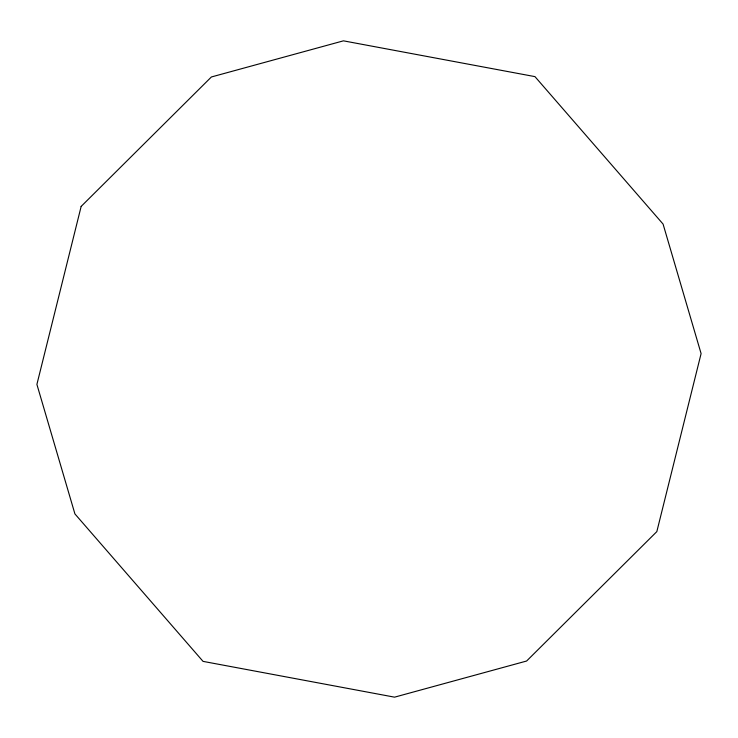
<?xml version="1.0" encoding="UTF-8"?>
<svg xmlns="http://www.w3.org/2000/svg" width="738" height="738" viewBox="0 0 738 738"><rect width="100%" height="100%" fill="white"/><g stroke="black" fill="none" stroke-linecap="round" stroke-linejoin="round"><path stroke-width="1.11" d="M81.162 206.4L36.9 384.397L74.925 513.925L203.042 661.377L394.562 697.161L526.609 661.027L656.838 531.6L701.1 353.603L663.075 224.075L534.958 76.623L343.438 40.839L211.391 76.973L81.162 206.4"/></g></svg>
